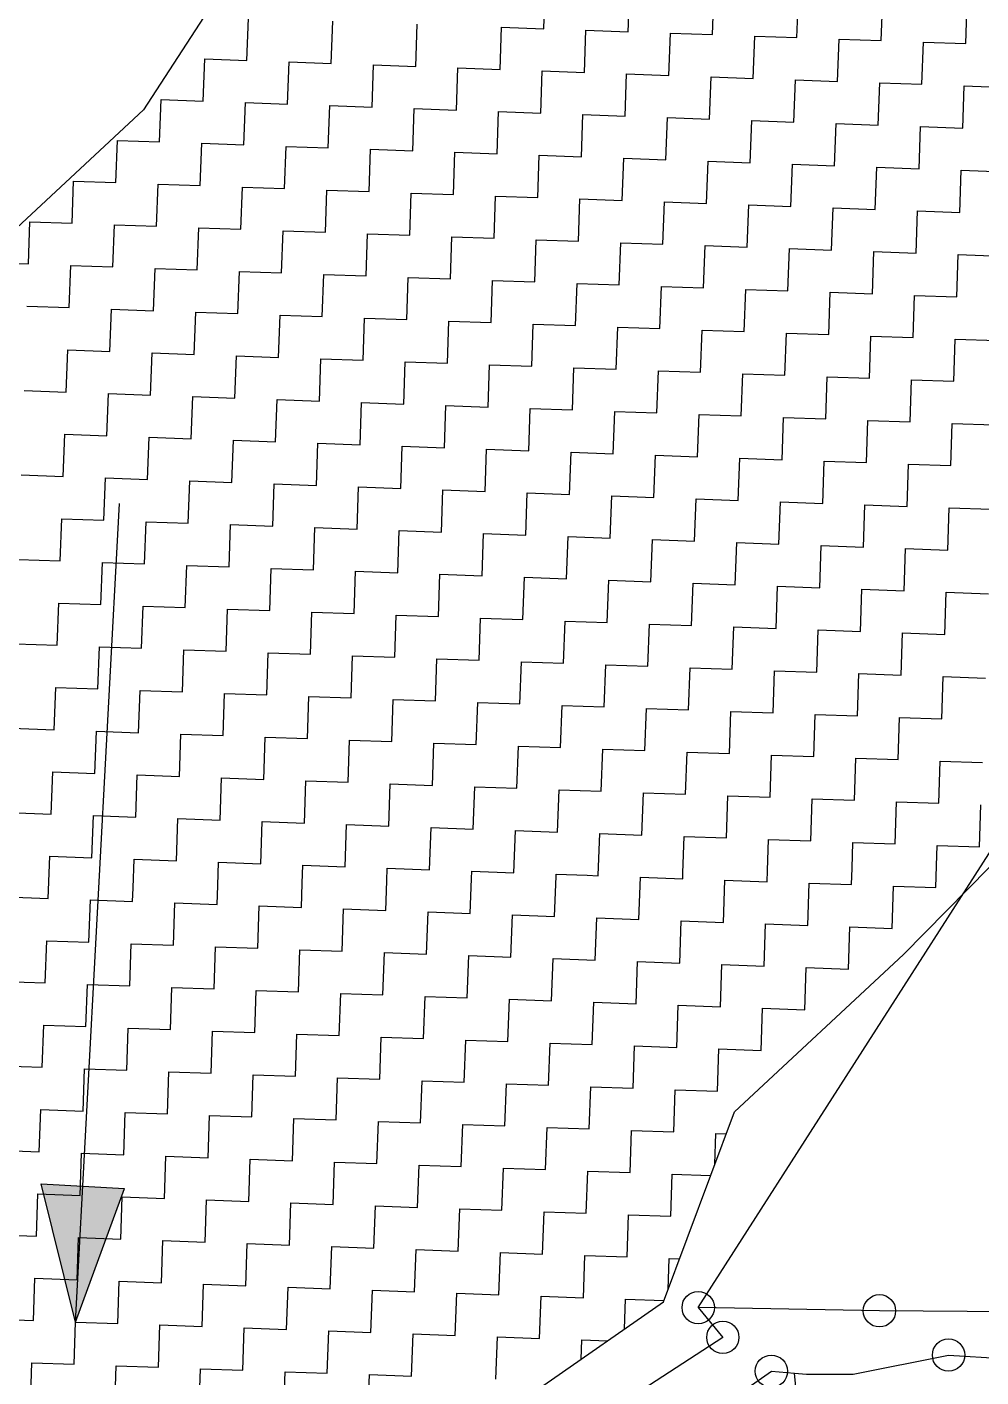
# Model space of a CAD drawing. Header units: metres. Extents: x 287345 to 291891, y 1993918 to 1999987.
# Drawn here: x 291144 to 291371.3, y 1997158.7 to 1997480.4 of the extents above; entities that cross this region are included whole.
import ezdxf

# ---------------------------------------------------------------- set-up
doc = ezdxf.new("R2010")
doc.units = ezdxf.units.M
doc.header["$MEASUREMENT"] = 0
for name, color, linetype in [('POLY_HATCH', 12, 'Continuous'), ('POLY_PARCEL', 6, 'Continuous'), ('POLY_ROAD', 30, 'Continuous')]:
    doc.layers.add(name, color=color, linetype=linetype)

msp = doc.modelspace()

# ---------------------------------------------------------------- hatches: boundary and pattern name
h = msp.add_hatch(color=256)
h.paths.add_polyline_path([(291157.28, 1997204.21), (291147.38, 1997204.74), (291155.54, 1997171.84)])
h.paths.add_polyline_path([(291155.54, 1997171.84), (291167.18, 1997203.67), (291157.28, 1997204.21)])

# ---------------------------------------------------------------- linework, layer by layer
for points in [[(291155.54, 1997171.84), (291166, 1997366.82)], [(291147.38, 1997204.74), (291167.18, 1997203.67)], [(291155.54, 1997171.84), (291147.38, 1997204.74)], [(291155.54, 1997171.84), (291167.18, 1997203.67)]]:
    msp.add_lwpolyline(points)
for centre in [(291303.92, 1997175.27), (291347.12, 1997174.51), (291309.79, 1997168.18), (291363.57, 1997163.97), (291321.35, 1997160.11)]:
    msp.add_circle(centre, 3.85)
at = {"layer": 'POLY_HATCH'}
for p, q in [((291211.45, 1997521.8), (291171.74, 1997460.67)), ((291171.74, 1997460.67), (291141.55, 1997432.56)), ((291352.81, 1997259.41), (291384.54, 1997291.64)), ((291312.55, 1997221.92), (291352.81, 1997259.41)), ((291295.65, 1997176.67), (291312.55, 1997221.92)), ((291267.14, 1997156.83), (291295.65, 1997176.67))]:
    msp.add_line(p, q, dxfattribs=at)
at = {"layer": 'POLY_HATCH', "linetype": 'Continuous'}
for p, q in [((291267.12, 1997479.97), (291267.47, 1997490.03)), ((291287.23, 1997479.26), (291287.58, 1997489.32)), ((291307.33, 1997478.55), (291307.69, 1997488.6)), ((291327.44, 1997477.84), (291327.8, 1997487.89)), ((291347.55, 1997477.13), (291347.91, 1997487.18)), ((291367.66, 1997476.41), (291368.02, 1997486.47)), ((291196.38, 1997472.41), (291196.74, 1997482.46)), ((291216.49, 1997471.7), (291216.84, 1997481.75)), ((291236.6, 1997470.99), (291236.95, 1997481.04)), ((291256.71, 1997470.27), (291257.06, 1997480.33)), ((291257.06, 1997480.33), (291267.12, 1997479.97)), ((291276.82, 1997469.56), (291277.17, 1997479.62)), ((291277.17, 1997479.62), (291287.23, 1997479.26)), ((291296.92, 1997468.85), (291297.28, 1997478.91)), ((291297.28, 1997478.91), (291307.33, 1997478.55)), ((291317.03, 1997468.14), (291317.39, 1997478.19)), ((291317.39, 1997478.19), (291327.44, 1997477.84)), ((291337.14, 1997467.43), (291337.5, 1997477.48)), ((291337.5, 1997477.48), (291347.55, 1997477.13)), ((291357.25, 1997466.72), (291357.61, 1997476.77)), ((291357.61, 1997476.77), (291367.66, 1997476.41)), ((291185.97, 1997462.71), (291186.32, 1997472.76)), ((291186.32, 1997472.76), (291196.38, 1997472.41)), ((291206.08, 1997462), (291206.43, 1997472.05)), ((291206.43, 1997472.05), (291216.49, 1997471.7)), ((291226.19, 1997461.29), (291226.54, 1997471.34)), ((291226.54, 1997471.34), (291236.6, 1997470.99)), ((291246.3, 1997460.58), (291246.65, 1997470.63)), ((291246.65, 1997470.63), (291256.71, 1997470.27)), ((291266.4, 1997459.86), (291266.76, 1997469.92)), ((291266.76, 1997469.92), (291276.82, 1997469.56)), ((291286.51, 1997459.15), (291286.87, 1997469.21)), ((291286.87, 1997469.21), (291296.92, 1997468.85)), ((291306.62, 1997458.44), (291306.98, 1997468.5)), ((291306.98, 1997468.5), (291317.03, 1997468.14)), ((291326.73, 1997457.73), (291327.09, 1997467.78)), ((291327.09, 1997467.78), (291337.14, 1997467.43)), ((291346.84, 1997457.02), (291347.2, 1997467.07)), ((291347.2, 1997467.07), (291357.25, 1997466.72)), ((291366.95, 1997456.31), (291367.31, 1997466.36)), ((291367.31, 1997466.36), (291377.36, 1997466)), ((291175.56, 1997453.01), (291175.91, 1997463.07)), ((291175.91, 1997463.07), (291185.97, 1997462.71)), ((291195.67, 1997452.3), (291196.02, 1997462.35)), ((291196.02, 1997462.35), (291206.08, 1997462)), ((291215.78, 1997451.59), (291216.13, 1997461.64)), ((291216.13, 1997461.64), (291226.19, 1997461.29)), ((291235.89, 1997450.88), (291236.24, 1997460.93)), ((291236.24, 1997460.93), (291246.3, 1997460.58)), ((291255.99, 1997450.17), (291256.35, 1997460.22)), ((291256.35, 1997460.22), (291266.4, 1997459.86)), ((291276.1, 1997449.45), (291276.46, 1997459.51)), ((291276.46, 1997459.51), (291286.51, 1997459.15)), ((291296.21, 1997448.74), (291296.57, 1997458.8)), ((291296.57, 1997458.8), (291306.62, 1997458.44)), ((291316.32, 1997448.03), (291316.68, 1997458.08)), ((291316.68, 1997458.08), (291326.73, 1997457.73)), ((291336.43, 1997447.32), (291336.79, 1997457.37)), ((291336.79, 1997457.37), (291346.84, 1997457.02)), ((291356.54, 1997446.61), (291356.9, 1997456.66)), ((291356.9, 1997456.66), (291366.95, 1997456.31)), ((291165.15, 1997443.31), (291165.5, 1997453.37)), ((291165.5, 1997453.37), (291175.56, 1997453.01)), ((291185.26, 1997442.6), (291185.61, 1997452.66)), ((291185.61, 1997452.66), (291195.67, 1997452.3)), ((291205.37, 1997441.89), (291205.72, 1997451.94)), ((291205.72, 1997451.94), (291215.78, 1997451.59)), ((291225.48, 1997441.18), (291225.83, 1997451.23)), ((291225.83, 1997451.23), (291235.89, 1997450.88)), ((291245.58, 1997440.47), (291245.94, 1997450.52)), ((291245.94, 1997450.52), (291255.99, 1997450.17)), ((291265.69, 1997439.75), (291266.05, 1997449.81)), ((291266.05, 1997449.81), (291276.1, 1997449.45)), ((291285.8, 1997439.04), (291286.16, 1997449.1)), ((291286.16, 1997449.1), (291296.21, 1997448.74)), ((291305.91, 1997438.33), (291306.27, 1997448.39)), ((291306.27, 1997448.39), (291316.32, 1997448.03)), ((291326.02, 1997437.62), (291326.38, 1997447.67)), ((291326.38, 1997447.67), (291336.43, 1997447.32)), ((291346.13, 1997436.91), (291346.49, 1997446.96)), ((291346.49, 1997446.96), (291356.54, 1997446.61)), ((291366.24, 1997436.2), (291366.59, 1997446.25)), ((291366.59, 1997446.25), (291376.65, 1997445.9)), ((291154.74, 1997433.61), (291155.09, 1997443.67)), ((291155.09, 1997443.67), (291165.15, 1997443.31)), ((291174.85, 1997432.9), (291175.2, 1997442.96)), ((291175.2, 1997442.96), (291185.26, 1997442.6)), ((291194.96, 1997432.19), (291195.31, 1997442.25)), ((291195.31, 1997442.25), (291205.37, 1997441.89)), ((291215.07, 1997431.48), (291215.42, 1997441.53)), ((291215.42, 1997441.53), (291225.48, 1997441.18)), ((291235.17, 1997430.77), (291235.53, 1997440.82)), ((291235.53, 1997440.82), (291245.58, 1997440.47)), ((291255.28, 1997430.06), (291255.64, 1997440.11)), ((291255.64, 1997440.11), (291265.69, 1997439.75)), ((291275.39, 1997429.34), (291275.75, 1997439.4)), ((291275.75, 1997439.4), (291285.8, 1997439.04)), ((291295.5, 1997428.63), (291295.86, 1997438.69)), ((291295.86, 1997438.69), (291305.91, 1997438.33)), ((291315.61, 1997427.92), (291315.97, 1997437.98)), ((291315.97, 1997437.98), (291326.02, 1997437.62)), ((291335.72, 1997427.21), (291336.07, 1997437.26)), ((291336.07, 1997437.26), (291346.13, 1997436.91)), ((291355.83, 1997426.5), (291356.18, 1997436.55)), ((291356.18, 1997436.55), (291366.24, 1997436.2)), ((291144.33, 1997423.92), (291144.68, 1997433.97)), ((291144.68, 1997433.97), (291154.74, 1997433.61)), ((291164.44, 1997423.2), (291164.79, 1997433.26)), ((291164.79, 1997433.26), (291174.85, 1997432.9)), ((291184.55, 1997422.49), (291184.9, 1997432.55)), ((291184.9, 1997432.55), (291194.96, 1997432.19)), ((291204.65, 1997421.78), (291205.01, 1997431.84)), ((291205.01, 1997431.84), (291215.07, 1997431.48)), ((291224.76, 1997421.07), (291225.12, 1997431.12)), ((291225.12, 1997431.12), (291235.17, 1997430.77)), ((291244.87, 1997420.36), (291245.23, 1997430.41)), ((291245.23, 1997430.41), (291255.28, 1997430.06)), ((291264.98, 1997419.65), (291265.34, 1997429.7)), ((291265.34, 1997429.7), (291275.39, 1997429.34)), ((291285.09, 1997418.93), (291285.45, 1997428.99)), ((291285.45, 1997428.99), (291295.5, 1997428.63)), ((291305.2, 1997418.22), (291305.56, 1997428.28)), ((291305.56, 1997428.28), (291315.61, 1997427.92)), ((291325.31, 1997417.51), (291325.66, 1997427.57)), ((291325.66, 1997427.57), (291335.72, 1997427.21)), ((291345.42, 1997416.8), (291345.77, 1997426.85)), ((291345.77, 1997426.85), (291355.83, 1997426.5)), ((291365.53, 1997416.09), (291365.88, 1997426.14)), ((291365.88, 1997426.14), (291375.94, 1997425.79)), ((291134.27, 1997424.27), (291144.33, 1997423.92)), ((291154.03, 1997413.51), (291154.38, 1997423.56)), ((291154.38, 1997423.56), (291164.44, 1997423.2)), ((291174.14, 1997412.79), (291174.49, 1997422.85)), ((291174.49, 1997422.85), (291184.55, 1997422.49)), ((291194.24, 1997412.08), (291194.6, 1997422.14)), ((291194.6, 1997422.14), (291204.65, 1997421.78)), ((291214.35, 1997411.37), (291214.71, 1997421.42)), ((291214.71, 1997421.42), (291224.76, 1997421.07)), ((291234.46, 1997410.66), (291234.82, 1997420.71)), ((291234.82, 1997420.71), (291244.87, 1997420.36)), ((291254.57, 1997409.95), (291254.93, 1997420)), ((291254.93, 1997420), (291264.98, 1997419.65)), ((291274.68, 1997409.24), (291275.04, 1997419.29)), ((291275.04, 1997419.29), (291285.09, 1997418.93)), ((291294.79, 1997408.52), (291295.15, 1997418.58)), ((291295.15, 1997418.58), (291305.2, 1997418.22)), ((291314.9, 1997407.81), (291315.25, 1997417.87)), ((291315.25, 1997417.87), (291325.31, 1997417.51)), ((291335.01, 1997407.1), (291335.36, 1997417.16)), ((291335.36, 1997417.16), (291345.42, 1997416.8)), ((291355.12, 1997406.39), (291355.47, 1997416.44)), ((291355.47, 1997416.44), (291365.53, 1997416.09)), ((291143.97, 1997413.86), (291154.03, 1997413.51)), ((291163.73, 1997403.09), (291164.08, 1997413.15)), ((291164.08, 1997413.15), (291174.14, 1997412.79)), ((291183.83, 1997402.38), (291184.19, 1997412.44)), ((291184.19, 1997412.44), (291194.24, 1997412.08)), ((291203.94, 1997401.67), (291204.3, 1997411.73)), ((291204.3, 1997411.73), (291214.35, 1997411.37)), ((291224.05, 1997400.96), (291224.41, 1997411.01)), ((291224.41, 1997411.01), (291234.46, 1997410.66)), ((291244.16, 1997400.25), (291244.52, 1997410.3)), ((291244.52, 1997410.3), (291254.57, 1997409.95)), ((291264.27, 1997399.54), (291264.63, 1997409.59)), ((291264.63, 1997409.59), (291274.68, 1997409.24)), ((291284.38, 1997398.83), (291284.73, 1997408.88)), ((291284.73, 1997408.88), (291294.79, 1997408.52)), ((291304.49, 1997398.11), (291304.84, 1997408.17)), ((291304.84, 1997408.17), (291314.9, 1997407.81)), ((291324.6, 1997397.4), (291324.95, 1997407.46)), ((291324.95, 1997407.46), (291335.01, 1997407.1)), ((291344.71, 1997396.69), (291345.06, 1997406.75)), ((291345.06, 1997406.75), (291355.12, 1997406.39)), ((291364.82, 1997395.98), (291365.17, 1997406.03)), ((291365.17, 1997406.03), (291375.23, 1997405.68)), ((291153.32, 1997393.4), (291153.67, 1997403.45)), ((291153.67, 1997403.45), (291163.73, 1997403.09)), ((291173.42, 1997392.68), (291173.78, 1997402.74)), ((291173.78, 1997402.74), (291183.83, 1997402.38)), ((291193.53, 1997391.97), (291193.89, 1997402.03)), ((291193.89, 1997402.03), (291203.94, 1997401.67)), ((291213.64, 1997391.26), (291214, 1997401.32)), ((291214, 1997401.32), (291224.05, 1997400.96)), ((291233.75, 1997390.55), (291234.11, 1997400.6)), ((291234.11, 1997400.6), (291244.16, 1997400.25)), ((291253.86, 1997389.84), (291254.22, 1997399.89)), ((291254.22, 1997399.89), (291264.27, 1997399.54)), ((291273.97, 1997389.13), (291274.32, 1997399.18)), ((291274.32, 1997399.18), (291284.38, 1997398.83)), ((291294.08, 1997388.42), (291294.43, 1997398.47)), ((291294.43, 1997398.47), (291304.49, 1997398.11)), ((291314.19, 1997387.7), (291314.54, 1997397.76)), ((291314.54, 1997397.76), (291324.6, 1997397.4)), ((291334.3, 1997386.99), (291334.65, 1997397.05)), ((291334.65, 1997397.05), (291344.71, 1997396.69)), ((291354.4, 1997386.28), (291354.76, 1997396.33)), ((291354.76, 1997396.33), (291364.82, 1997395.98)), ((291143.26, 1997393.75), (291153.32, 1997393.4)), ((291163.01, 1997382.99), (291163.37, 1997393.04)), ((291163.37, 1997393.04), (291173.42, 1997392.68)), ((291183.12, 1997382.27), (291183.48, 1997392.33)), ((291183.48, 1997392.33), (291193.53, 1997391.97)), ((291203.23, 1997381.56), (291203.59, 1997391.62)), ((291203.59, 1997391.62), (291213.64, 1997391.26)), ((291223.34, 1997380.85), (291223.7, 1997390.91)), ((291223.7, 1997390.91), (291233.75, 1997390.55)), ((291243.45, 1997380.14), (291243.81, 1997390.19)), ((291243.81, 1997390.19), (291253.86, 1997389.84)), ((291263.56, 1997379.43), (291263.91, 1997389.48)), ((291263.91, 1997389.48), (291273.97, 1997389.13)), ((291283.67, 1997378.72), (291284.02, 1997388.77)), ((291284.02, 1997388.77), (291294.08, 1997388.42)), ((291303.78, 1997378), (291304.13, 1997388.06)), ((291304.13, 1997388.06), (291314.19, 1997387.7)), ((291323.89, 1997377.29), (291324.24, 1997387.35)), ((291324.24, 1997387.35), (291334.3, 1997386.99)), ((291343.99, 1997376.58), (291344.35, 1997386.64)), ((291344.35, 1997386.64), (291354.4, 1997386.28)), ((291152.6, 1997373.29), (291152.96, 1997383.34)), ((291152.96, 1997383.34), (291163.01, 1997382.99)), ((291364.1, 1997375.87), (291364.46, 1997385.92)), ((291364.46, 1997385.92), (291374.51, 1997385.57)), ((291172.71, 1997372.58), (291173.07, 1997382.63)), ((291173.07, 1997382.63), (291183.12, 1997382.27)), ((291192.82, 1997371.86), (291193.18, 1997381.92)), ((291193.18, 1997381.92), (291203.23, 1997381.56)), ((291212.93, 1997371.15), (291213.29, 1997381.21)), ((291213.29, 1997381.21), (291223.34, 1997380.85)), ((291233.04, 1997370.44), (291233.4, 1997380.5)), ((291233.4, 1997380.5), (291243.45, 1997380.14)), ((291253.15, 1997369.73), (291253.5, 1997379.78)), ((291253.5, 1997379.78), (291263.56, 1997379.43)), ((291273.26, 1997369.02), (291273.61, 1997379.07)), ((291273.61, 1997379.07), (291283.67, 1997378.72)), ((291293.37, 1997368.31), (291293.72, 1997378.36)), ((291293.72, 1997378.36), (291303.78, 1997378)), ((291313.48, 1997367.59), (291313.83, 1997377.65)), ((291313.83, 1997377.65), (291323.89, 1997377.29)), ((291333.58, 1997366.88), (291333.94, 1997376.94)), ((291333.94, 1997376.94), (291343.99, 1997376.58)), ((291142.55, 1997373.64), (291152.6, 1997373.29)), ((291353.69, 1997366.17), (291354.05, 1997376.23)), ((291354.05, 1997376.23), (291364.1, 1997375.87)), ((291162.3, 1997362.88), (291162.66, 1997372.93)), ((291162.66, 1997372.93), (291172.71, 1997372.58)), ((291182.41, 1997362.17), (291182.77, 1997372.22)), ((291182.77, 1997372.22), (291192.82, 1997371.86)), ((291202.52, 1997361.45), (291202.88, 1997371.51)), ((291202.88, 1997371.51), (291212.93, 1997371.15)), ((291222.63, 1997360.74), (291222.98, 1997370.8)), ((291222.98, 1997370.8), (291233.04, 1997370.44)), ((291242.74, 1997360.03), (291243.09, 1997370.09)), ((291243.09, 1997370.09), (291253.15, 1997369.73)), ((291262.85, 1997359.32), (291263.2, 1997369.37)), ((291263.2, 1997369.37), (291273.26, 1997369.02)), ((291282.96, 1997358.61), (291283.31, 1997368.66)), ((291283.31, 1997368.66), (291293.37, 1997368.31)), ((291303.07, 1997357.9), (291303.42, 1997367.95)), ((291303.42, 1997367.95), (291313.48, 1997367.59)), ((291323.17, 1997357.18), (291323.53, 1997367.24)), ((291323.53, 1997367.24), (291333.58, 1997366.88)), ((291343.28, 1997356.47), (291343.64, 1997366.53)), ((291343.64, 1997366.53), (291353.69, 1997366.17)), ((291363.39, 1997355.76), (291363.75, 1997365.82)), ((291363.75, 1997365.82), (291373.8, 1997365.46)), ((291151.89, 1997353.18), (291152.25, 1997363.23)), ((291152.25, 1997363.23), (291162.3, 1997362.88)), ((291172, 1997352.47), (291172.36, 1997362.52)), ((291172.36, 1997362.52), (291182.41, 1997362.17)), ((291192.11, 1997351.75), (291192.47, 1997361.81)), ((291192.47, 1997361.81), (291202.52, 1997361.45)), ((291212.22, 1997351.04), (291212.57, 1997361.1)), ((291212.57, 1997361.1), (291222.63, 1997360.74)), ((291232.33, 1997350.33), (291232.68, 1997360.39)), ((291232.68, 1997360.39), (291242.74, 1997360.03)), ((291252.44, 1997349.62), (291252.79, 1997359.67)), ((291252.79, 1997359.67), (291262.85, 1997359.32)), ((291272.55, 1997348.91), (291272.9, 1997358.96)), ((291272.9, 1997358.96), (291282.96, 1997358.61)), ((291292.65, 1997348.2), (291293.01, 1997358.25)), ((291293.01, 1997358.25), (291303.07, 1997357.9)), ((291312.76, 1997347.49), (291313.12, 1997357.54)), ((291313.12, 1997357.54), (291323.17, 1997357.18)), ((291332.87, 1997346.77), (291333.23, 1997356.83)), ((291333.23, 1997356.83), (291343.28, 1997356.47)), ((291352.98, 1997346.06), (291353.34, 1997356.12)), ((291353.34, 1997356.12), (291363.39, 1997355.76)), ((291141.84, 1997353.53), (291151.89, 1997353.18)), ((291161.59, 1997342.77), (291161.95, 1997352.82)), ((291161.95, 1997352.82), (291172, 1997352.47)), ((291181.7, 1997342.06), (291182.06, 1997352.11)), ((291182.06, 1997352.11), (291192.11, 1997351.75)), ((291201.81, 1997341.34), (291202.16, 1997351.4)), ((291202.16, 1997351.4), (291212.22, 1997351.04)), ((291221.92, 1997340.63), (291222.27, 1997350.69)), ((291222.27, 1997350.69), (291232.33, 1997350.33)), ((291242.03, 1997339.92), (291242.38, 1997349.98)), ((291242.38, 1997349.98), (291252.44, 1997349.62)), ((291262.14, 1997339.21), (291262.49, 1997349.26)), ((291262.49, 1997349.26), (291272.55, 1997348.91)), ((291282.24, 1997338.5), (291282.6, 1997348.55)), ((291282.6, 1997348.55), (291292.65, 1997348.2)), ((291302.35, 1997337.79), (291302.71, 1997347.84)), ((291302.71, 1997347.84), (291312.76, 1997347.49)), ((291322.46, 1997337.08), (291322.82, 1997347.13)), ((291322.82, 1997347.13), (291332.87, 1997346.77)), ((291342.57, 1997336.36), (291342.93, 1997346.42)), ((291342.93, 1997346.42), (291352.98, 1997346.06)), ((291362.68, 1997335.65), (291363.04, 1997345.71)), ((291363.04, 1997345.71), (291373.09, 1997345.35)), ((291151.18, 1997333.07), (291151.54, 1997343.12)), ((291151.54, 1997343.12), (291161.59, 1997342.77)), ((291171.29, 1997332.36), (291171.65, 1997342.41)), ((291171.65, 1997342.41), (291181.7, 1997342.06)), ((291191.4, 1997331.65), (291191.75, 1997341.7)), ((291191.75, 1997341.7), (291201.81, 1997341.34)), ((291211.51, 1997330.93), (291211.86, 1997340.99)), ((291211.86, 1997340.99), (291221.92, 1997340.63)), ((291231.62, 1997330.22), (291231.97, 1997340.28)), ((291231.97, 1997340.28), (291242.03, 1997339.92)), ((291251.73, 1997329.51), (291252.08, 1997339.57)), ((291252.08, 1997339.57), (291262.14, 1997339.21)), ((291271.83, 1997328.8), (291272.19, 1997338.85)), ((291272.19, 1997338.85), (291282.24, 1997338.5)), ((291291.94, 1997328.09), (291292.3, 1997338.14)), ((291292.3, 1997338.14), (291302.35, 1997337.79)), ((291312.05, 1997327.38), (291312.41, 1997337.43)), ((291312.41, 1997337.43), (291322.46, 1997337.08)), ((291332.16, 1997326.66), (291332.52, 1997336.72)), ((291332.52, 1997336.72), (291342.57, 1997336.36)), ((291352.27, 1997325.95), (291352.63, 1997336.01)), ((291352.63, 1997336.01), (291362.68, 1997335.65)), ((291141.13, 1997333.42), (291151.18, 1997333.07)), ((291160.88, 1997322.66), (291161.23, 1997332.71)), ((291161.23, 1997332.71), (291171.29, 1997332.36)), ((291180.99, 1997321.95), (291181.34, 1997332)), ((291181.34, 1997332), (291191.4, 1997331.65)), ((291201.1, 1997321.24), (291201.45, 1997331.29)), ((291201.45, 1997331.29), (291211.51, 1997330.93)), ((291221.21, 1997320.52), (291221.56, 1997330.58)), ((291221.56, 1997330.58), (291231.62, 1997330.22)), ((291241.31, 1997319.81), (291241.67, 1997329.87)), ((291241.67, 1997329.87), (291251.73, 1997329.51)), ((291261.42, 1997319.1), (291261.78, 1997329.16)), ((291261.78, 1997329.16), (291271.83, 1997328.8)), ((291281.53, 1997318.39), (291281.89, 1997328.44)), ((291281.89, 1997328.44), (291291.94, 1997328.09)), ((291301.64, 1997317.68), (291302, 1997327.73)), ((291302, 1997327.73), (291312.05, 1997327.38)), ((291321.75, 1997316.97), (291322.11, 1997327.02)), ((291322.11, 1997327.02), (291332.16, 1997326.66)), ((291341.86, 1997316.25), (291342.22, 1997326.31)), ((291342.22, 1997326.31), (291352.27, 1997325.95)), ((291361.97, 1997315.54), (291362.32, 1997325.6)), ((291362.32, 1997325.6), (291372.38, 1997325.24)), ((291150.47, 1997312.96), (291150.82, 1997323.01)), ((291150.82, 1997323.01), (291160.88, 1997322.66)), ((291170.58, 1997312.25), (291170.93, 1997322.3)), ((291170.93, 1997322.3), (291180.99, 1997321.95)), ((291190.69, 1997311.54), (291191.04, 1997321.59)), ((291191.04, 1997321.59), (291201.1, 1997321.24)), ((291210.8, 1997310.83), (291211.15, 1997320.88)), ((291211.15, 1997320.88), (291221.21, 1997320.52)), ((291230.9, 1997310.11), (291231.26, 1997320.17)), ((291231.26, 1997320.17), (291241.31, 1997319.81)), ((291251.01, 1997309.4), (291251.37, 1997319.46)), ((291251.37, 1997319.46), (291261.42, 1997319.1)), ((291271.12, 1997308.69), (291271.48, 1997318.75)), ((291271.48, 1997318.75), (291281.53, 1997318.39)), ((291291.23, 1997307.98), (291291.59, 1997318.03)), ((291291.59, 1997318.03), (291301.64, 1997317.68)), ((291311.34, 1997307.27), (291311.7, 1997317.32)), ((291311.7, 1997317.32), (291321.75, 1997316.97)), ((291331.45, 1997306.56), (291331.81, 1997316.61)), ((291331.81, 1997316.61), (291341.86, 1997316.25)), ((291351.56, 1997305.84), (291351.91, 1997315.9)), ((291351.91, 1997315.9), (291361.97, 1997315.54)), ((291140.41, 1997313.32), (291150.47, 1997312.96)), ((291160.17, 1997302.55), (291160.52, 1997312.6)), ((291160.52, 1997312.6), (291170.58, 1997312.25)), ((291180.28, 1997301.84), (291180.63, 1997311.89)), ((291180.63, 1997311.89), (291190.69, 1997311.54)), ((291200.39, 1997301.13), (291200.74, 1997311.18)), ((291200.74, 1997311.18), (291210.8, 1997310.83)), ((291220.49, 1997300.42), (291220.85, 1997310.47)), ((291220.85, 1997310.47), (291230.9, 1997310.11)), ((291240.6, 1997299.7), (291240.96, 1997309.76)), ((291240.96, 1997309.76), (291251.01, 1997309.4)), ((291260.71, 1997298.99), (291261.07, 1997309.05)), ((291261.07, 1997309.05), (291271.12, 1997308.69)), ((291280.82, 1997298.28), (291281.18, 1997308.33)), ((291281.18, 1997308.33), (291291.23, 1997307.98)), ((291300.93, 1997297.57), (291301.29, 1997307.62)), ((291301.29, 1997307.62), (291311.34, 1997307.27)), ((291321.04, 1997296.86), (291321.4, 1997306.91)), ((291321.4, 1997306.91), (291331.45, 1997306.56)), ((291341.15, 1997296.15), (291341.5, 1997306.2)), ((291341.5, 1997306.2), (291351.56, 1997305.84)), ((291149.76, 1997292.85), (291150.11, 1997302.91)), ((291150.11, 1997302.91), (291160.17, 1997302.55)), ((291361.26, 1997295.43), (291361.61, 1997305.49)), ((291361.61, 1997305.49), (291371.67, 1997305.13)), ((291169.87, 1997292.14), (291170.22, 1997302.19)), ((291170.22, 1997302.19), (291180.28, 1997301.84)), ((291189.98, 1997291.43), (291190.33, 1997301.48)), ((291190.33, 1997301.48), (291200.39, 1997301.13)), ((291210.08, 1997290.72), (291210.44, 1997300.77)), ((291210.44, 1997300.77), (291220.49, 1997300.42)), ((291230.19, 1997290), (291230.55, 1997300.06)), ((291230.55, 1997300.06), (291240.6, 1997299.7)), ((291250.3, 1997289.29), (291250.66, 1997299.35)), ((291250.66, 1997299.35), (291260.71, 1997298.99)), ((291270.41, 1997288.58), (291270.77, 1997298.64)), ((291270.77, 1997298.64), (291280.82, 1997298.28)), ((291290.52, 1997287.87), (291290.88, 1997297.92)), ((291290.88, 1997297.92), (291300.93, 1997297.57)), ((291310.63, 1997287.16), (291310.98, 1997297.21)), ((291310.98, 1997297.21), (291321.04, 1997296.86)), ((291330.74, 1997286.45), (291331.09, 1997296.5)), ((291331.09, 1997296.5), (291341.15, 1997296.15)), ((291139.7, 1997293.21), (291149.76, 1997292.85)), ((291350.85, 1997285.74), (291351.2, 1997295.79)), ((291351.2, 1997295.79), (291361.26, 1997295.43)), ((291370.96, 1997285.02), (291371.31, 1997295.08)), ((291159.46, 1997282.44), (291159.81, 1997292.5)), ((291159.81, 1997292.5), (291169.87, 1997292.14)), ((291179.56, 1997281.73), (291179.92, 1997291.78)), ((291179.92, 1997291.78), (291189.98, 1997291.43)), ((291199.67, 1997281.02), (291200.03, 1997291.07)), ((291200.03, 1997291.07), (291210.08, 1997290.72)), ((291219.78, 1997280.31), (291220.14, 1997290.36)), ((291220.14, 1997290.36), (291230.19, 1997290)), ((291239.89, 1997279.59), (291240.25, 1997289.65)), ((291240.25, 1997289.65), (291250.3, 1997289.29)), ((291260, 1997278.88), (291260.36, 1997288.94)), ((291260.36, 1997288.94), (291270.41, 1997288.58)), ((291280.12, 1997278.34), (291280.47, 1997288.23)), ((291280.47, 1997288.23), (291290.52, 1997287.87)), ((291300.27, 1997278.89), (291300.57, 1997287.51)), ((291300.57, 1997287.51), (291310.63, 1997287.16)), ((291320.42, 1997279.44), (291320.68, 1997286.8)), ((291320.68, 1997286.8), (291330.74, 1997286.45)), ((291340.58, 1997279.99), (291340.79, 1997286.09)), ((291340.79, 1997286.09), (291350.85, 1997285.74)), ((291360.73, 1997280.54), (291360.9, 1997285.38)), ((291360.9, 1997285.38), (291370.96, 1997285.02)), ((291149.12, 1997274.76), (291149.4, 1997282.8)), ((291149.4, 1997282.8), (291159.46, 1997282.44)), ((291169.27, 1997275.31), (291169.51, 1997282.09)), ((291169.51, 1997282.09), (291179.56, 1997281.73)), ((291189.42, 1997275.86), (291189.62, 1997281.37)), ((291189.62, 1997281.37), (291199.67, 1997281.02)), ((291209.58, 1997276.41), (291209.73, 1997280.66)), ((291209.73, 1997280.66), (291219.78, 1997280.31)), ((291360.55, 1997275.33), (291360.73, 1997280.54)), ((291229.73, 1997276.96), (291229.84, 1997279.95)), ((291229.84, 1997279.95), (291239.89, 1997279.59)), ((291249.59, 1997269.18), (291249.89, 1997277.51)), ((291249.89, 1997277.51), (291249.95, 1997279.24)), ((291249.95, 1997279.24), (291260, 1997278.88)), ((291269.7, 1997268.47), (291270.04, 1997278.06)), ((291270.04, 1997278.06), (291270.06, 1997278.53)), ((291270.06, 1997278.53), (291277.45, 1997278.27)), ((291277.45, 1997278.27), (291280.11, 1997278.17)), ((291280.11, 1997278.17), (291280.12, 1997278.34)), ((291289.81, 1997267.76), (291290.16, 1997277.82)), ((291290.16, 1997277.82), (291300.22, 1997277.46)), ((291300.22, 1997277.46), (291300.27, 1997278.89)), ((291309.92, 1997267.05), (291310.27, 1997277.1)), ((291310.27, 1997277.1), (291320.33, 1997276.75)), ((291320.33, 1997276.75), (291320.42, 1997279.44)), ((291340.44, 1997276.04), (291340.58, 1997279.99)), ((291149.05, 1997272.74), (291149.12, 1997274.76)), ((291169.15, 1997272.03), (291169.27, 1997275.31)), ((291189.26, 1997271.32), (291189.42, 1997275.86)), ((291209.37, 1997270.61), (291209.58, 1997276.41)), ((291229.48, 1997269.9), (291229.73, 1997276.96)), ((291330.03, 1997266.34), (291330.38, 1997276.39)), ((291330.38, 1997276.39), (291340.44, 1997276.04)), ((291350.14, 1997265.63), (291350.49, 1997275.68)), ((291350.49, 1997275.68), (291360.55, 1997275.33)), ((291138.99, 1997273.1), (291149.05, 1997272.74)), ((291158.74, 1997262.33), (291159.1, 1997272.39)), ((291159.1, 1997272.39), (291169.15, 1997272.03)), ((291178.85, 1997261.62), (291179.21, 1997271.67)), ((291179.21, 1997271.67), (291189.26, 1997271.32)), ((291198.96, 1997260.91), (291199.32, 1997270.96)), ((291199.32, 1997270.96), (291209.37, 1997270.61)), ((291219.07, 1997260.2), (291219.43, 1997270.25)), ((291219.43, 1997270.25), (291229.48, 1997269.9)), ((291239.18, 1997259.49), (291239.54, 1997269.54)), ((291239.54, 1997269.54), (291249.59, 1997269.18)), ((291259.29, 1997258.77), (291259.64, 1997268.83)), ((291259.64, 1997268.83), (291269.7, 1997268.47)), ((291279.4, 1997258.06), (291279.75, 1997268.12)), ((291279.75, 1997268.12), (291289.81, 1997267.76)), ((291299.51, 1997257.35), (291299.86, 1997267.41)), ((291299.86, 1997267.41), (291309.92, 1997267.05)), ((291319.62, 1997256.64), (291319.97, 1997266.69)), ((291319.97, 1997266.69), (291330.03, 1997266.34)), ((291339.73, 1997255.93), (291340.08, 1997265.98)), ((291340.08, 1997265.98), (291350.14, 1997265.63)), ((291148.33, 1997252.63), (291148.69, 1997262.69)), ((291148.69, 1997262.69), (291158.74, 1997262.33)), ((291168.44, 1997251.92), (291168.8, 1997261.98)), ((291168.8, 1997261.98), (291178.85, 1997261.62)), ((291188.55, 1997251.21), (291188.91, 1997261.26)), ((291188.91, 1997261.26), (291198.96, 1997260.91)), ((291208.66, 1997250.5), (291209.02, 1997260.55)), ((291209.02, 1997260.55), (291219.07, 1997260.2)), ((291228.77, 1997249.79), (291229.13, 1997259.84)), ((291229.13, 1997259.84), (291239.18, 1997259.49)), ((291248.88, 1997249.08), (291249.23, 1997259.13)), ((291249.23, 1997259.13), (291259.29, 1997258.77)), ((291268.99, 1997248.36), (291269.34, 1997258.42)), ((291269.34, 1997258.42), (291279.4, 1997258.06)), ((291289.1, 1997247.65), (291289.45, 1997257.71)), ((291289.45, 1997257.71), (291299.51, 1997257.35)), ((291309.21, 1997246.94), (291309.56, 1997257)), ((291309.56, 1997257), (291319.62, 1997256.64)), ((291329.31, 1997246.23), (291329.67, 1997256.28)), ((291329.67, 1997256.28), (291339.73, 1997255.93)), ((291138.28, 1997252.99), (291148.33, 1997252.63)), ((291158.03, 1997242.22), (291158.39, 1997252.28)), ((291158.39, 1997252.28), (291168.44, 1997251.92)), ((291178.14, 1997241.51), (291178.5, 1997251.57)), ((291178.5, 1997251.57), (291188.55, 1997251.21)), ((291198.25, 1997240.8), (291198.61, 1997250.85)), ((291198.61, 1997250.85), (291208.66, 1997250.5)), ((291218.36, 1997240.09), (291218.72, 1997250.14)), ((291218.72, 1997250.14), (291228.77, 1997249.79)), ((291238.47, 1997239.38), (291238.82, 1997249.43)), ((291238.82, 1997249.43), (291248.88, 1997249.08)), ((291258.58, 1997238.67), (291258.93, 1997248.72)), ((291258.93, 1997248.72), (291268.99, 1997248.36)), ((291278.69, 1997237.95), (291279.04, 1997248.01)), ((291279.04, 1997248.01), (291289.1, 1997247.65)), ((291298.8, 1997237.24), (291299.15, 1997247.3)), ((291299.15, 1997247.3), (291309.21, 1997246.94)), ((291318.9, 1997236.53), (291319.26, 1997246.58)), ((291319.26, 1997246.58), (291329.31, 1997246.23)), ((291147.62, 1997232.52), (291147.98, 1997242.58)), ((291147.98, 1997242.58), (291158.03, 1997242.22)), ((291167.73, 1997231.81), (291168.09, 1997241.87)), ((291168.09, 1997241.87), (291178.14, 1997241.51)), ((291187.84, 1997231.1), (291188.2, 1997241.16)), ((291188.2, 1997241.16), (291198.25, 1997240.8)), ((291207.95, 1997230.39), (291208.31, 1997240.44)), ((291208.31, 1997240.44), (291218.36, 1997240.09)), ((291228.06, 1997229.68), (291228.41, 1997239.73)), ((291228.41, 1997239.73), (291238.47, 1997239.38)), ((291248.17, 1997228.97), (291248.52, 1997239.02)), ((291248.52, 1997239.02), (291258.58, 1997238.67)), ((291268.28, 1997228.25), (291268.63, 1997238.31)), ((291268.63, 1997238.31), (291278.69, 1997237.95)), ((291288.39, 1997227.54), (291288.74, 1997237.6)), ((291288.74, 1997237.6), (291298.8, 1997237.24)), ((291308.49, 1997226.83), (291308.85, 1997236.89)), ((291308.85, 1997236.89), (291318.9, 1997236.53)), ((291137.57, 1997232.88), (291147.62, 1997232.52)), ((291157.32, 1997222.11), (291157.68, 1997232.17)), ((291157.68, 1997232.17), (291167.73, 1997231.81)), ((291177.43, 1997221.4), (291177.79, 1997231.46)), ((291177.79, 1997231.46), (291187.84, 1997231.1)), ((291197.54, 1997220.69), (291197.89, 1997230.75)), ((291197.89, 1997230.75), (291207.95, 1997230.39)), ((291217.65, 1997219.98), (291218, 1997230.03)), ((291218, 1997230.03), (291228.06, 1997229.68)), ((291237.76, 1997219.27), (291238.11, 1997229.32)), ((291238.11, 1997229.32), (291248.17, 1997228.97)), ((291257.87, 1997218.56), (291258.22, 1997228.61)), ((291258.22, 1997228.61), (291268.28, 1997228.25)), ((291277.97, 1997217.84), (291278.33, 1997227.9)), ((291278.33, 1997227.9), (291288.39, 1997227.54)), ((291298.08, 1997217.13), (291298.44, 1997227.19)), ((291298.44, 1997227.19), (291308.49, 1997226.83)), ((291146.91, 1997212.42), (291147.27, 1997222.47)), ((291147.27, 1997222.47), (291157.32, 1997222.11)), ((291167.02, 1997211.7), (291167.38, 1997221.76)), ((291167.38, 1997221.76), (291177.43, 1997221.4)), ((291187.13, 1997210.99), (291187.48, 1997221.05)), ((291187.48, 1997221.05), (291197.54, 1997220.69)), ((291207.24, 1997210.28), (291207.59, 1997220.34)), ((291207.59, 1997220.34), (291217.65, 1997219.98)), ((291227.35, 1997209.57), (291227.7, 1997219.62)), ((291227.7, 1997219.62), (291237.76, 1997219.27)), ((291247.46, 1997208.86), (291247.81, 1997218.91)), ((291247.81, 1997218.91), (291257.87, 1997218.56)), ((291267.56, 1997208.15), (291267.92, 1997218.2)), ((291267.92, 1997218.2), (291277.97, 1997217.84)), ((291287.67, 1997207.43), (291288.03, 1997217.49)), ((291288.03, 1997217.49), (291298.08, 1997217.13)), ((291307.88, 1997209.41), (291308.14, 1997216.78)), ((291308.14, 1997216.78), (291310.6, 1997216.69)), ((291136.86, 1997212.77), (291146.91, 1997212.42)), ((291156.61, 1997202.01), (291156.97, 1997212.06)), ((291156.97, 1997212.06), (291167.02, 1997211.7)), ((291176.72, 1997201.29), (291177.07, 1997211.35)), ((291177.07, 1997211.35), (291187.13, 1997210.99)), ((291196.83, 1997200.58), (291197.18, 1997210.64)), ((291197.18, 1997210.64), (291207.24, 1997210.28)), ((291216.94, 1997199.87), (291217.29, 1997209.92)), ((291217.29, 1997209.92), (291227.35, 1997209.57)), ((291237.05, 1997199.16), (291237.4, 1997209.21)), ((291237.4, 1997209.21), (291247.46, 1997208.86)), ((291257.15, 1997198.45), (291257.51, 1997208.5)), ((291257.51, 1997208.5), (291267.56, 1997208.15)), ((291277.26, 1997197.74), (291277.62, 1997207.79)), ((291277.62, 1997207.79), (291287.67, 1997207.43)), ((291297.37, 1997197.02), (291297.73, 1997207.08)), ((291297.73, 1997207.08), (291306.89, 1997206.75)), ((291146.2, 1997192.31), (291146.56, 1997202.36)), ((291146.56, 1997202.36), (291156.61, 1997202.01)), ((291166.31, 1997191.59), (291166.66, 1997201.65)), ((291166.66, 1997201.65), (291176.72, 1997201.29)), ((291186.42, 1997190.88), (291186.77, 1997200.94)), ((291186.77, 1997200.94), (291196.83, 1997200.58)), ((291206.53, 1997190.17), (291206.88, 1997200.23)), ((291206.88, 1997200.23), (291216.94, 1997199.87)), ((291226.64, 1997189.46), (291226.99, 1997199.51)), ((291226.99, 1997199.51), (291237.05, 1997199.16)), ((291246.74, 1997188.75), (291247.1, 1997198.8)), ((291247.1, 1997198.8), (291257.15, 1997198.45)), ((291266.85, 1997188.04), (291267.21, 1997198.09)), ((291267.21, 1997198.09), (291277.26, 1997197.74)), ((291286.96, 1997187.33), (291287.32, 1997197.38)), ((291287.32, 1997197.38), (291297.37, 1997197.02)), ((291136.14, 1997192.66), (291146.2, 1997192.31)), ((291155.9, 1997181.9), (291156.25, 1997191.95)), ((291156.25, 1997191.95), (291166.31, 1997191.59)), ((291176.01, 1997181.18), (291176.36, 1997191.24)), ((291176.36, 1997191.24), (291186.42, 1997190.88)), ((291196.12, 1997180.47), (291196.47, 1997190.53)), ((291196.47, 1997190.53), (291206.53, 1997190.17)), ((291216.22, 1997179.76), (291216.58, 1997189.82)), ((291216.58, 1997189.82), (291226.64, 1997189.46)), ((291236.33, 1997179.05), (291236.69, 1997189.1)), ((291236.69, 1997189.1), (291246.74, 1997188.75)), ((291256.44, 1997178.34), (291256.8, 1997188.39)), ((291256.8, 1997188.39), (291266.85, 1997188.04)), ((291276.55, 1997177.63), (291276.91, 1997187.68)), ((291276.91, 1997187.68), (291286.96, 1997187.33)), ((291296.76, 1997179.62), (291297.02, 1997186.97)), ((291297.02, 1997186.97), (291299.47, 1997186.88)), ((291145.49, 1997172.2), (291145.84, 1997182.25)), ((291145.84, 1997182.25), (291155.9, 1997181.9)), ((291165.6, 1997171.49), (291165.95, 1997181.54)), ((291165.95, 1997181.54), (291176.01, 1997181.18)), ((291185.71, 1997170.77), (291186.06, 1997180.83)), ((291186.06, 1997180.83), (291196.12, 1997180.47)), ((291205.81, 1997170.06), (291206.17, 1997180.12)), ((291206.17, 1997180.12), (291216.22, 1997179.76)), ((291225.92, 1997169.35), (291226.28, 1997179.41)), ((291226.28, 1997179.41), (291236.33, 1997179.05)), ((291246.03, 1997168.64), (291246.39, 1997178.69)), ((291246.39, 1997178.69), (291256.44, 1997178.34)), ((291266.14, 1997167.93), (291266.5, 1997177.98)), ((291266.5, 1997177.98), (291276.55, 1997177.63)), ((291286.36, 1997170.2), (291286.61, 1997177.27)), ((291286.61, 1997177.27), (291295.76, 1997176.95)), ((291135.43, 1997172.55), (291145.49, 1997172.2)), ((291155.19, 1997161.79), (291155.54, 1997171.84)), ((291155.54, 1997171.84), (291165.6, 1997171.49)), ((291175.3, 1997161.08), (291175.65, 1997171.13)), ((291175.65, 1997171.13), (291185.71, 1997170.77)), ((291195.4, 1997160.36), (291195.76, 1997170.42)), ((291195.76, 1997170.42), (291205.81, 1997170.06)), ((291215.51, 1997159.65), (291215.87, 1997169.71)), ((291215.87, 1997169.71), (291225.92, 1997169.35)), ((291235.62, 1997158.94), (291235.98, 1997169)), ((291235.98, 1997169), (291246.03, 1997168.64)), ((291255.73, 1997158.23), (291256.09, 1997168.28)), ((291256.09, 1997168.28), (291266.14, 1997167.93)), ((291276.03, 1997163.02), (291276.2, 1997167.57)), ((291276.2, 1997167.57), (291282.27, 1997167.36)), ((291144.78, 1997152.09), (291145.13, 1997162.14)), ((291145.13, 1997162.14), (291155.19, 1997161.79)), ((291164.89, 1997151.38), (291165.24, 1997161.43)), ((291165.24, 1997161.43), (291175.3, 1997161.08)), ((291184.99, 1997150.67), (291185.35, 1997160.72)), ((291185.35, 1997160.72), (291195.4, 1997160.36)), ((291205.1, 1997149.95), (291205.46, 1997160.01)), ((291205.46, 1997160.01), (291215.51, 1997159.65)), ((291225.21, 1997149.24), (291225.57, 1997159.3)), ((291225.57, 1997159.3), (291235.62, 1997158.94))]:
    msp.add_line(p, q, dxfattribs=at)
at = {"layer": 'POLY_PARCEL'}
for p, q in [((291303.92, 1997175.27), (291381.21, 1997295.98)), ((291331.71, 1997110.2), (291326.84, 1997159.66))]:
    msp.add_line(p, q, dxfattribs=at)
at = {"layer": 'POLY_ROAD'}
for p, q in [((291347.12, 1997174.51), (291303.92, 1997175.27)), ((291303.92, 1997175.27), (291309.79, 1997168.18)), ((291414.06, 1997174.05), (291347.12, 1997174.51)), ((291309.79, 1997168.18), (291276.89, 1997146.79)), ((291340.84, 1997159.42), (291363.57, 1997163.97)), ((291363.57, 1997163.97), (291376.55, 1997163.13)), ((291286.83, 1997136.09), (291321.35, 1997160.11)), ((291321.35, 1997160.11), (291326.84, 1997159.66)), ((291326.84, 1997159.66), (291329.74, 1997159.43)), ((291329.74, 1997159.43), (291340.84, 1997159.42))]:
    msp.add_line(p, q, dxfattribs=at)

doc.saveas('drawing.dxf')
